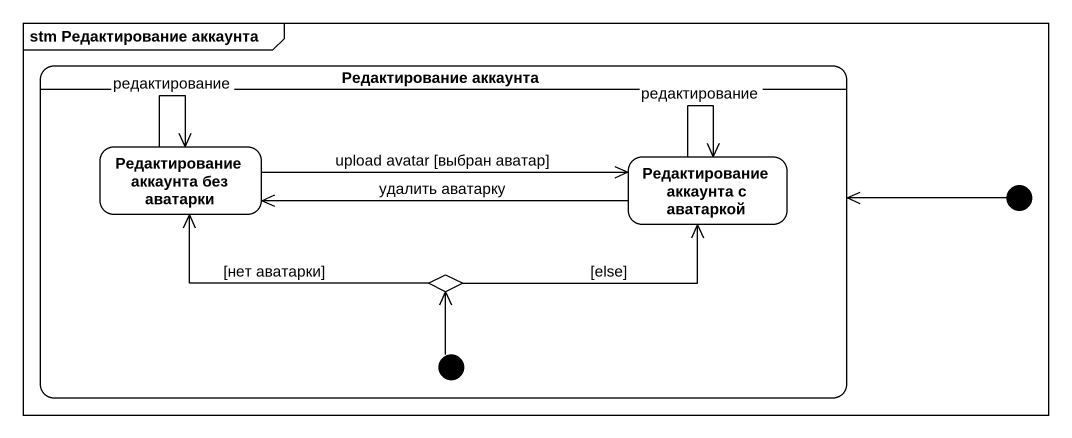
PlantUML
@startuml
mainframe stm Редактирование аккаунта
hide empty description
state "Редактирование аккаунта" as Редактирование_аккаунта {
  state "Редактирование аккаунта без аватарки" as Редактирование_аккаунта_без
  state "Редактирование аккаунта с аватаркой" as Редактирование_аккаунта_с
  state choice1 <<choice>>
  [*] -up-> choice1
}
[*] -left-> Редактирование_аккаунта
Редактирование_аккаунта_без --> Редактирование_аккаунта_без : редактирование
Редактирование_аккаунта_без -right-> Редактирование_аккаунта_с : upload avatar [выбран аватар]
Редактирование_аккаунта_с -left-> Редактирование_аккаунта_без : удалить аватарку
Редактирование_аккаунта_с --> Редактирование_аккаунта_с : редактирование
choice1 -left-> Редактирование_аккаунта_без : [нет аватарки]
choice1 -right-> Редактирование_аккаунта_с : [else]
@enduml
